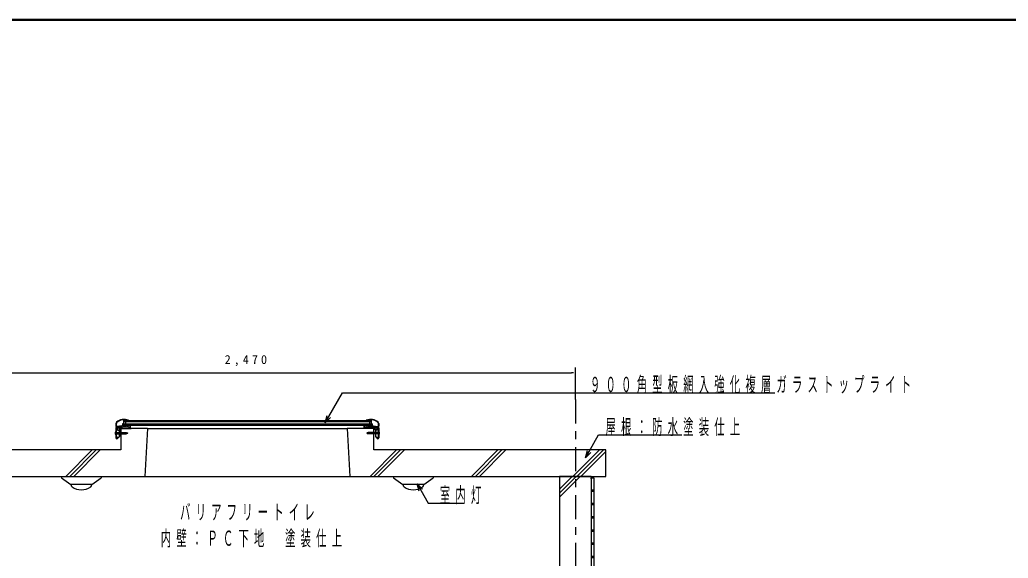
# Model space of a CAD drawing. Units: millimetres, scale not verified. Extents: x -11550 to 5573, y -35640 to 8010.
# Drawn here: x -8936 to -5215, y -2925 to -900 of the extents above; entities that cross this region are included whole.
import ezdxf

# ---------------------------------------------------------------- set-up
doc = ezdxf.new("R2010")
doc.units = ezdxf.units.MM
doc.header["$LTSCALE"] = 30
doc.linetypes.add('USER2', pattern=[6, 3, -1, 1, -1])
doc.layers.add('layer1', color=4, linetype='Continuous', lineweight=25)
doc.styles.add('ＭＳ ゴシック', font='')
doc.styles.get('ＭＳ ゴシック').set_extended_font_data('MS Gothic')

msp = doc.modelspace()

# ---------------------------------------------------------------- linework, layer by layer
at = {"layer": 'layer1', "color": 7, "lineweight": 50}
msp.add_line((0, -900), (-11550, -900), dxfattribs=at)
at = {"layer": 'layer1'}
for p, q in [((-9299.42, -2228.06), (-6859.42, -2228.06)), ((-6851.92, -2228.06), (-6859.42, -2228.06)), ((-6844.42, -2328.06), (-6844.42, -2208.06)), ((-7772.5, -2392.34), (-7720.78, -2302.76)), ((-7720.78, -2302.76), (-6773.39, -2302.76)), ((-6773.39, -2302.76), (-6093.74, -2302.76)), ((-7786.5, -2416.59), (-7779, -2388.59)), ((-7786.5, -2416.59), (-7772.5, -2392.34)), ((-7766, -2396.09), (-7786.5, -2416.59)), ((-8555.42, -2440.27), (-8553.21, -2438.06)), ((-8455.42, -2438.06), (-7703.42, -2438.06)), ((-6792.46, -2523.45), (-6756.91, -2461.87)), ((-6756.91, -2461.87), (-6723.39, -2461.87)), ((-6723.39, -2461.87), (-6443, -2461.87)), ((-8763.21, -2618.06), (-8663.21, -2518.06)), ((-8748.21, -2618.06), (-8648.21, -2518.06)), ((-8733.21, -2618.06), (-8633.21, -2518.06)), ((-7617.7, -2618.06), (-7517.7, -2518.06)), ((-7602.7, -2618.06), (-7502.7, -2518.06)), ((-7587.7, -2618.06), (-7487.7, -2518.06)), ((-7235.86, -2618.06), (-7135.86, -2518.06)), ((-7220.86, -2618.06), (-7120.86, -2518.06)), ((-7205.86, -2618.06), (-7105.86, -2518.06)), ((-6854.02, -2618.06), (-6754.02, -2518.06)), ((-6839.02, -2618.06), (-6739.02, -2518.06)), ((-6824.02, -2618.06), (-6729.42, -2523.46)), ((-6806.46, -2547.7), (-6798.96, -2519.7)), ((-6806.46, -2547.7), (-6792.46, -2523.45)), ((-6785.96, -2527.2), (-6806.46, -2547.7)), ((-8465.42, -2618.06), (-7693.42, -2618.06)), ((-6904.42, -2665.93), (-6856.55, -2618.06)), ((-6904.42, -2680.93), (-6841.55, -2618.06)), ((-6904.42, -2695.93), (-6826.55, -2618.06)), ((-7433.15, -2673.48), (-7440.65, -2645.48)), ((-7440.65, -2645.48), (-7420.16, -2665.97)), ((-7440.65, -2645.48), (-7426.65, -2669.72)), ((-7426.65, -2669.72), (-7398.88, -2717.82)), ((-6784.42, -2668.06), (-6774.42, -2668.06)), ((-6784.42, -2673.06), (-6774.42, -2673.06)), ((-7398.88, -2717.82), (-7396.88, -2717.82)), ((-7396.88, -2717.82), (-7269.32, -2717.82)), ((-6784.42, -2718.06), (-6774.42, -2718.06)), ((-6784.42, -2723.06), (-6774.42, -2723.06)), ((-6784.42, -2768.06), (-6774.42, -2768.06)), ((-6784.42, -2773.06), (-6774.42, -2773.06)), ((-6784.42, -2818.06), (-6774.42, -2818.06)), ((-6784.42, -2823.06), (-6774.42, -2823.06)), ((-6784.42, -2868.06), (-6774.42, -2868.06)), ((-6784.42, -2873.06), (-6774.42, -2873.06)), ((-6784.42, -2918.06), (-6774.42, -2918.06)), ((-6784.42, -2923.06), (-6774.42, -2923.06))]:
    msp.add_line(p, q, dxfattribs=at)
at = {"layer": 'layer1', "linetype": 'USER2'}
msp.add_line((-6844.42, -2328.06), (-6844.42, -6328.06), dxfattribs=at)
at = {"layer": 'layer1', "color": 3}
for p, q in [((-8574.27, -2418.45), (-8574.27, -2428.62)), ((-8572.77, -2428.62), (-8572.77, -2418.45)), ((-8538.65, -2410.67), (-8538.65, -2419.67)), ((-8527.67, -2407.67), (-8527.13, -2406.27)), ((-7631.16, -2407.67), (-7631.71, -2406.27)), ((-7620.18, -2410.67), (-7620.18, -2419.67)), ((-7586.06, -2428.62), (-7586.06, -2418.45)), ((-7584.56, -2418.45), (-7584.56, -2428.62)), ((-8577.03, -2453.32), (-8577.03, -2453.29)), ((-8577.03, -2455.47), (-8577.03, -2454.85)), ((-8576.1, -2451.15), (-8574.48, -2451.07)), ((-8575.92, -2459.04), (-8575.92, -2451.27)), ((-8575.92, -2459.04), (-8575.92, -2451.27)), ((-8574.27, -2435.06), (-8574.27, -2472.14)), ((-8574.27, -2459.04), (-8574.27, -2451.27)), ((-8574.27, -2453.07), (-8534.58, -2453.07)), ((-8572.77, -2472.14), (-8572.77, -2435.06)), ((-8571.53, -2433.58), (-8551.9, -2430.12)), ((-8552.48, -2426.83), (-8571.01, -2430.1)), ((-8549.29, -2429.66), (-8569.88, -2433.29)), ((-8549.29, -2429.66), (-8569.88, -2433.29)), ((-8569.64, -2434.67), (-8551.61, -2433.18)), ((-8549.5, -2435.56), (-8519.5, -2435.56)), ((-8549.5, -2438.06), (-8549.5, -2435.56)), ((-8549.5, -2438.06), (-8519.5, -2438.06)), ((-8549.04, -2420.26), (-8549.04, -2429.37)), ((-8547.64, -2429.26), (-8547.64, -2420.26)), ((-8534.65, -2429.56), (-8547.34, -2429.56)), ((-8534.58, -2453.07), (-8534.58, -2457.24)), ((-8534.58, -2453.87), (-8530.72, -2453.87)), ((-8534.35, -2428.83), (-8534.35, -2429.26)), ((-8533.69, -2425.03), (-8534.34, -2428.75)), ((-8521.36, -2432.32), (-8530.88, -2430.13)), ((-8530.72, -2453.87), (-8529.82, -2455.16)), ((-8529.82, -2455.16), (-8530.72, -2456.44)), ((-8521.36, -2432.32), (-8521.23, -2432.32)), ((-8520.99, -2428.96), (-8520.99, -2432.03)), ((-8519.24, -2428.96), (-8520.99, -2428.96)), ((-8519.5, -2438.06), (-8519.5, -2435.56)), ((-8519.48, -2435.56), (-8519.24, -2433.31)), ((-8519.24, -2433.31), (-8519.24, -2428.96)), ((-7639.59, -2433.31), (-7639.59, -2428.96)), ((-7639.59, -2428.96), (-7637.84, -2428.96)), ((-7639.35, -2435.56), (-7639.59, -2433.31)), ((-7609.33, -2435.56), (-7639.33, -2435.56)), ((-7639.33, -2438.06), (-7639.33, -2435.56)), ((-7609.33, -2438.06), (-7639.33, -2438.06)), ((-7637.84, -2428.96), (-7637.84, -2432.03)), ((-7637.47, -2432.32), (-7637.61, -2432.32)), ((-7637.47, -2432.32), (-7627.96, -2430.13)), ((-7628.11, -2453.87), (-7629.01, -2455.16)), ((-7629.01, -2455.16), (-7628.11, -2456.44)), ((-7624.25, -2453.87), (-7628.11, -2453.87)), ((-7625.15, -2425.03), (-7624.49, -2428.75)), ((-7624.48, -2428.83), (-7624.48, -2429.26)), ((-7624.25, -2453.07), (-7624.25, -2457.24)), ((-7584.56, -2453.07), (-7624.25, -2453.07)), ((-7624.18, -2429.56), (-7611.49, -2429.56)), ((-7611.19, -2429.26), (-7611.19, -2420.26)), ((-7609.79, -2420.26), (-7609.79, -2429.37)), ((-7609.54, -2429.66), (-7588.95, -2433.29)), ((-7609.54, -2429.66), (-7588.95, -2433.29)), ((-7609.33, -2438.06), (-7609.33, -2435.56)), ((-7589.19, -2434.67), (-7607.22, -2433.18)), ((-7587.3, -2433.58), (-7606.93, -2430.12)), ((-7606.35, -2426.83), (-7587.83, -2430.1)), ((-7586.06, -2472.14), (-7586.06, -2435.06)), ((-7584.56, -2435.06), (-7584.56, -2472.14)), ((-7584.56, -2459.04), (-7584.56, -2451.27)), ((-7582.73, -2451.15), (-7584.35, -2451.07)), ((-7582.92, -2459.04), (-7582.92, -2451.27)), ((-7582.92, -2459.04), (-7582.92, -2451.27)), ((-7581.81, -2453.32), (-7581.81, -2453.29)), ((-7581.81, -2455.47), (-7581.81, -2454.85)), ((-8577.03, -2457.02), (-8577.03, -2456.99)), ((-8576.1, -2459.16), (-8574.48, -2459.25)), ((-8574.27, -2457.24), (-8534.58, -2457.24)), ((-8566.77, -2469.89), (-8568.27, -2469.89)), ((-8568.27, -2469.89), (-8568.27, -2472.14)), ((-8566.77, -2472.14), (-8566.77, -2469.89)), ((-8530.72, -2456.44), (-8534.58, -2456.44)), ((-7628.11, -2456.44), (-7624.25, -2456.44)), ((-7584.56, -2457.24), (-7624.25, -2457.24)), ((-7592.06, -2472.14), (-7592.06, -2469.89)), ((-7592.06, -2469.89), (-7590.56, -2469.89)), ((-7590.56, -2469.89), (-7590.56, -2472.14)), ((-7582.73, -2459.16), (-7584.35, -2459.25)), ((-7581.81, -2457.02), (-7581.81, -2456.99)), ((-8779.42, -2618.06), (-8779.42, -2623.06)), ((-8779.42, -2618.06), (-8629.42, -2618.06)), ((-8779.42, -2623.06), (-8744.42, -2648.06)), ((-8664.42, -2648.06), (-8629.42, -2623.06)), ((-8629.42, -2618.06), (-8629.42, -2623.06)), ((-7529.42, -2618.06), (-7529.42, -2623.06)), ((-7529.42, -2618.06), (-7379.42, -2618.06)), ((-7529.42, -2623.06), (-7494.42, -2648.06)), ((-7414.42, -2648.06), (-7379.42, -2623.06)), ((-7379.42, -2618.06), (-7379.42, -2623.06)), ((-6784.42, -2627.06), (-6784.42, -2623.06)), ((-6784.42, -2623.06), (-6774.42, -2623.06)), ((-6774.42, -2623.06), (-6774.42, -4818.06)), ((-8664.42, -2648.06), (-8744.42, -2648.06)), ((-8743.42, -2648.06), (-8743.42, -2648.36)), ((-8665.42, -2648.06), (-8665.42, -2648.36)), ((-7414.42, -2648.06), (-7494.42, -2648.06)), ((-7493.42, -2648.06), (-7493.42, -2648.36)), ((-7415.42, -2648.06), (-7415.42, -2648.36))]:
    msp.add_line(p, q, dxfattribs=at)
at = {"layer": 'layer1', "color": 20}
for p, q in [((-8545.85, -2407.67), (-7612.98, -2407.67)), ((-8545.85, -2407.67), (-8545.85, -2425.03)), ((-8545.85, -2407.67), (-8545.85, -2425.03)), ((-8545.85, -2407.67), (-8545.85, -2425.03)), ((-8545.85, -2410.67), (-7612.98, -2410.67)), ((-7612.98, -2407.67), (-7612.98, -2425.03)), ((-8568.06, -2443.06), (-8561.06, -2443.06)), ((-8568.06, -2443.06), (-8568.06, -2443.56)), ((-8568.06, -2443.56), (-8561.56, -2443.56)), ((-8561.56, -2443.56), (-8561.56, -2467.85)), ((-8561.06, -2443.06), (-8561.06, -2468.06)), ((-8455.42, -2438.06), (-8555.42, -2438.06)), ((-8555.42, -2438.06), (-8555.42, -2518.06)), ((-8545.85, -2419.67), (-7612.98, -2419.67)), ((-8545.85, -2422.35), (-7612.98, -2422.35)), ((-8545.85, -2425.03), (-7612.98, -2425.03)), ((-8455.42, -2438.06), (-8465.42, -2618.06)), ((-7703.42, -2438.06), (-7693.42, -2618.06)), ((-7603.42, -2438.06), (-7703.42, -2438.06)), ((-7603.42, -2518.06), (-7603.42, -2438.06)), ((-7590.61, -2443.06), (-7597.61, -2443.06)), ((-7597.61, -2443.06), (-7597.61, -2468.06)), ((-7590.61, -2443.56), (-7597.11, -2443.56)), ((-7597.11, -2443.56), (-7597.11, -2467.85)), ((-7590.61, -2443.06), (-7590.61, -2443.56)), ((-8561.56, -2467.85), (-8565.65, -2471.95)), ((-8565.65, -2471.95), (-8565.3, -2472.3)), ((-8561.06, -2468.06), (-8565.3, -2472.3)), ((-7597.61, -2468.06), (-7593.37, -2472.3)), ((-7597.11, -2467.85), (-7593.02, -2471.95)), ((-7593.02, -2471.95), (-7593.37, -2472.3)), ((-8555.42, -2518.06), (-9429.42, -2518.06)), ((-6729.42, -2518.06), (-7603.42, -2518.06)), ((-6729.42, -2618.06), (-6729.42, -2518.06)), ((-9429.42, -2618.06), (-8465.42, -2618.06)), ((-7693.42, -2618.06), (-6729.42, -2618.06)), ((-6784.42, -2618.06), (-6904.42, -2618.06)), ((-6904.42, -2618.06), (-6904.42, -4878.06)), ((-6784.42, -2618.06), (-6904.42, -2618.06)), ((-6784.42, -2618.06), (-6784.42, -4878.06))]:
    msp.add_line(p, q, dxfattribs=at)
at = {"layer": 'layer1', "color": 3, "linetype": 'USER2'}
for p, q in [((-8568.14, -2442.49), (-8561.35, -2442.49)), ((-8560.85, -2438.13), (-8560.85, -2441.99)), ((-8560.35, -2437.63), (-8517.42, -2437.63)), ((-7600.28, -2437.63), (-7641.42, -2437.63)), ((-7599.78, -2438.13), (-7599.78, -2441.99)), ((-7590.69, -2442.49), (-7599.28, -2442.49))]:
    msp.add_line(p, q, dxfattribs=at)
at = {"layer": 'layer1', "color": 3}
for points in [[(-8577.03, -2454.85), (-8577.04, -2454.84), (-8577.06, -2454.84), (-8577.08, -2454.84), (-8577.09, -2454.84), (-8577.1, -2454.84), (-8577.12, -2454.84), (-8577.13, -2454.83), (-8577.14, -2454.83)], [(-8577.14, -2455.48), (-8577.13, -2455.48), (-8577.12, -2455.48), (-8577.1, -2455.48), (-8577.09, -2455.48), (-8577.08, -2455.47), (-8577.06, -2455.47), (-8577.04, -2455.47), (-8577.03, -2455.47)], [(-7581.81, -2454.85), (-7581.79, -2454.84), (-7581.77, -2454.84), (-7581.76, -2454.84), (-7581.74, -2454.84), (-7581.73, -2454.84), (-7581.72, -2454.84), (-7581.71, -2454.83), (-7581.7, -2454.83)], [(-7581.7, -2455.48), (-7581.71, -2455.48), (-7581.72, -2455.48), (-7581.73, -2455.48), (-7581.74, -2455.48), (-7581.76, -2455.47), (-7581.77, -2455.47), (-7581.79, -2455.47), (-7581.81, -2455.47)]]:
    msp.add_lwpolyline(points, dxfattribs=at)
for centre, radius, start, end in [((-8568.27, -2418.45), 6, 130.66145, 180), ((-8568.27, -2418.45), 4.5, 130.66145, 180), ((-8543.31, -2447.5), 44.3, 68.56366, 130.66145), ((-8543.31, -2447.5), 42.8, 68.56366, 130.66145), ((-8538.61, -2406.05), 1.62, 132.6944, 264.86634), ((-8530.33, -2407.14), 0.515, 275.73492, 33.06026), ((-7615.52, -2447.5), 44.3, 49.33855, 111.43634), ((-7615.52, -2447.5), 42.8, 49.33855, 111.43634), ((-7628.5, -2407.14), 0.515, 146.93974, 264.26508), ((-7620.23, -2406.05), 1.62, 275.13366, 47.3056), ((-7590.56, -2418.45), 4.5, 0, 49.33855), ((-7590.56, -2418.45), 6, 0, 49.33855), ((-8567.93, -2454.89), 9.24, 175.37584, 178.37731), ((-8575.47, -2454.51), 1.69, 183.92751, 190.86309), ((-8575.47, -2455.8), 1.69, 169.13691, 176.07249), ((-8567.93, -2455.42), 9.24, 181.62269, 184.62416), ((-8566.32, -2455.16), 10.87, 170.26442, 174.67097), ((-8566.32, -2455.16), 10.87, 185.32903, 189.73558), ((-8566.35, -2455.16), 10.84, 160.21713, 170.09826), ((-8576.07, -2451.66), 0.508, 93, 160.21713), ((-8574.47, -2451.27), 0.203, 0, 93), ((-8570.63, -2428.32), 3.65, 184.69896, 255.70217), ((-8570.86, -2435.21), 3.41, 101.2875, 177.51042), ((-8571.27, -2428.62), 1.5, 180, 280.00085), ((-8571.27, -2435.06), 1.5, 100.00085, 180), ((-8489.85, -2456.29), 84, 169.68996, 170.73734), ((-8572.25, -2442.85), 0.504, 170.73734, 347.98025), ((-8566.24, -2442.39), 6.35, 106.47376, 169.68996), ((-8476.73, -2463.19), 97.16, 167.51217, 167.98025), ((-8565.39, -2443.55), 6.35, 104.04347, 167.51217), ((-8569.76, -2433.98), 0.7, 100.00085, 279.84973), ((-8544.77, -2513.93), 81.05, 94.84431, 106.69218), ((-8543.36, -2531.65), 97.16, 98.26939, 104.04347), ((-8554.08, -2522.16), 86.72, 86.97419, 92.14902), ((-8552.19, -2428.48), 1.67, 280.00085, 100.00085), ((-8549.34, -2429.37), 0.3, 280.00085, 0), ((-8548.34, -2420.26), 0.7, 0, 180), ((-8547.34, -2429.26), 0.3, 180, 270), ((-8534.65, -2429.26), 0.3, 270, 0), ((-8533.85, -2428.83), 0.5, 170, 180), ((-8530.81, -2429.83), 0.3, 158.59388, 257), ((-8517.59, -2435.02), 14.5, 136.46004, 158.59388), ((-8521.29, -2432.03), 0.302, 257, 0), ((-7637.54, -2432.03), 0.302, 180, 283), ((-7641.24, -2435.02), 14.5, 21.40612, 43.53996), ((-7628.02, -2429.83), 0.3, 283, 21.40612), ((-7624.98, -2428.83), 0.5, 0, 10), ((-7624.18, -2429.26), 0.3, 180, 270), ((-7611.49, -2429.26), 0.3, 270, 0), ((-7610.49, -2420.26), 0.7, 0, 180), ((-7609.49, -2429.37), 0.3, 180, 259.99915), ((-7604.75, -2522.16), 86.72, 87.85098, 93.02581), ((-7606.64, -2428.48), 1.67, 79.99915, 259.99915), ((-7614.07, -2513.93), 81.05, 73.30782, 85.15569), ((-7615.48, -2531.65), 97.16, 75.95653, 81.73061), ((-7593.44, -2443.55), 6.35, 12.48783, 75.95653), ((-7592.59, -2442.39), 6.35, 10.31004, 73.52624), ((-7589.07, -2433.98), 0.7, 260.15027, 79.99915), ((-7587.56, -2428.62), 1.5, 259.99915, 0), ((-7588.21, -2428.32), 3.65, 284.29783, 355.30104), ((-7587.97, -2435.21), 3.41, 2.48958, 78.7125), ((-7587.56, -2435.06), 1.5, 0, 79.99915), ((-7682.1, -2463.19), 97.16, 12.01975, 12.48783), ((-7586.58, -2442.85), 0.504, 192.01975, 9.26266), ((-7668.99, -2456.29), 84, 9.26266, 10.31004), ((-7584.36, -2451.27), 0.203, 87, 180), ((-7582.76, -2451.66), 0.508, 19.78287, 87), ((-7592.48, -2455.16), 10.84, 9.90174, 19.78287), ((-7592.51, -2455.16), 10.87, 5.32903, 9.73558), ((-7592.51, -2455.16), 10.87, 350.26442, 354.67097), ((-7583.36, -2454.51), 1.69, 349.13691, 356.07249), ((-7583.36, -2455.8), 1.69, 3.92751, 10.86309), ((-7590.9, -2454.89), 9.24, 1.62269, 4.62416), ((-7590.9, -2455.42), 9.24, 355.37584, 358.37731), ((-8566.35, -2455.16), 10.84, 189.90174, 199.78287), ((-8576.07, -2458.65), 0.508, 199.78287, 267), ((-8574.47, -2459.04), 0.203, 267, 0), ((-8570.52, -2472.14), 3.75, 180, 0), ((-8570.52, -2472.14), 2.25, 180, 0), ((-7588.31, -2472.14), 3.75, 180, 0), ((-7588.31, -2472.14), 2.25, 180, 0), ((-7584.36, -2459.04), 0.203, 180, 273), ((-7582.76, -2458.65), 0.508, 273, 340.21713), ((-7592.48, -2455.16), 10.84, 340.21713, 350.09826), ((-8733.42, -2648.36), 10, 180, 233.01114), ((-8704.42, -2609.86), 58.2, 233.01114, 306.98886), ((-8675.42, -2648.36), 10, 306.98886, 0), ((-7483.42, -2648.36), 10, 180, 233.01114), ((-7454.42, -2609.86), 58.2, 233.01114, 306.98886), ((-7425.42, -2648.36), 10, 306.98886, 0)]:
    msp.add_arc(centre, radius, start, end, dxfattribs=at)
at = {"layer": 'layer1', "color": 3, "linetype": 'USER2'}
for centre, start, end in [((-8561.35, -2441.99), 270, 0), ((-8560.35, -2438.13), 90, 180), ((-7600.28, -2438.13), 0, 90), ((-7599.28, -2441.99), 180, 270)]:
    msp.add_arc(centre, 0.5, start, end, dxfattribs=at)

# ---------------------------------------------------------------- texts
at = {"layer": 'layer1', "color": 3, "style": 'ＭＳ ゴシック'}
for s, insert, char_height, attachment_point in [('\\T1.5;2,470', (-8079.42, -2182.31), 33.5, 5), ('\\T1.5;\\W0.5;バリアフリートイレ', (-8332.92, -2753.27), 57.18, 4)]:
    msp.add_mtext(s, dxfattribs=dict(at, insert=insert, char_height=char_height, attachment_point=attachment_point))
at = {"layer": 'layer1', "color": 2, "char_height": 57.18, "style": 'ＭＳ ゴシック'}
for s, insert, attachment_point in [('\\T1.5;\\W0.5;９００角型板網入強化複層ガラストップライト', (-6789.39, -2307.28), 7), ('\\T1.5;\\W0.5;屋根：防水塗装仕上', (-6730.96, -2466.4), 7), ('\\T1.5;\\W0.5;室内灯', (-7354.79, -2722.33), 7), ('\\T1.5;\\W0.5;内壁：ＰＣ下地\u3000塗装仕上', (-8405.47, -2853.27), 4)]:
    msp.add_mtext(s, dxfattribs=dict(at, insert=insert, attachment_point=attachment_point))

doc.saveas('drawing.dxf')
